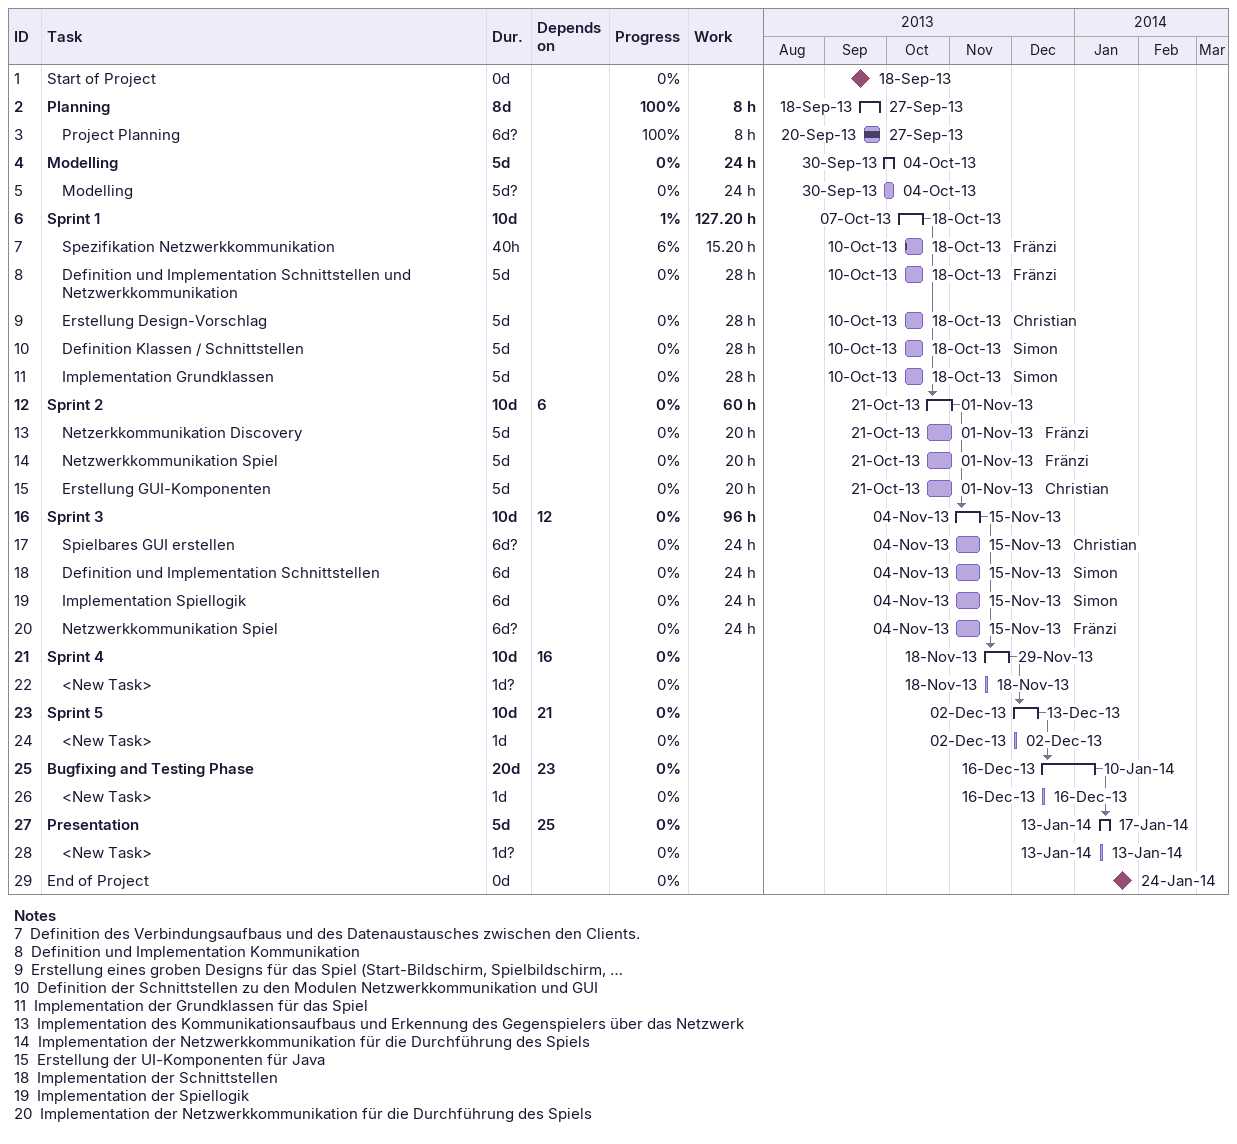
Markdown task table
| ID | Level | Task | Duration | Start | Finish | Predecessors | Resources | % complete | Work (h) |
|---|---|---|---|---|---|---|---|---|---|
| 1 | 1 | Start of Project | 0d | 2013-09-18 | 2013-09-18 |  |  | 0 |  |
| 2 | 1 | **Planning** | 8d | 2013-09-18 | 2013-09-27 |  |  | 100 | 8 |
| 3 | 2 | Project Planning | 6d? | 2013-09-20 | 2013-09-27 |  |  | 100 | 8 |
| 4 | 1 | **Modelling** | 5d | 2013-09-30 | 2013-10-04 |  |  | 0 | 24 |
| 5 | 2 | Modelling | 5d? | 2013-09-30 | 2013-10-04 |  |  | 0 | 24 |
| 6 | 1 | **Sprint 1** | 10d | 2013-10-07 | 2013-10-18 |  |  | 1 | 127.20 |
| 7 | 2 | Spezifikation Netzwerkkommunikation | 40h | 2013-10-10 | 2013-10-18 |  | Fränzi | 6 | 15.20 |
| 8 | 2 | Definition und Implementation Schnittstellen und Netzwerkkommunikation | 5d | 2013-10-10 | 2013-10-18 |  | Fränzi | 0 | 28 |
| 9 | 2 | Erstellung Design-Vorschlag | 5d | 2013-10-10 | 2013-10-18 |  | Christian | 0 | 28 |
| 10 | 2 | Definition Klassen / Schnittstellen | 5d | 2013-10-10 | 2013-10-18 |  | Simon | 0 | 28 |
| 11 | 2 | Implementation Grundklassen | 5d | 2013-10-10 | 2013-10-18 |  | Simon | 0 | 28 |
| 12 | 1 | **Sprint 2** | 10d | 2013-10-21 | 2013-11-01 | 6 |  | 0 | 60 |
| 13 | 2 | Netzerkkommunikation Discovery | 5d | 2013-10-21 | 2013-11-01 |  | Fränzi | 0 | 20 |
| 14 | 2 | Netzwerkkommunikation Spiel | 5d | 2013-10-21 | 2013-11-01 |  | Fränzi | 0 | 20 |
| 15 | 2 | Erstellung GUI-Komponenten | 5d | 2013-10-21 | 2013-11-01 |  | Christian | 0 | 20 |
| 16 | 1 | **Sprint 3** | 10d | 2013-11-04 | 2013-11-15 | 12 |  | 0 | 96 |
| 17 | 2 | Spielbares GUI erstellen | 6d? | 2013-11-04 | 2013-11-15 |  | Christian | 0 | 24 |
| 18 | 2 | Definition und Implementation Schnittstellen | 6d | 2013-11-04 | 2013-11-15 |  | Simon | 0 | 24 |
| 19 | 2 | Implementation Spiellogik | 6d | 2013-11-04 | 2013-11-15 |  | Simon | 0 | 24 |
| 20 | 2 | Netzwerkkommunikation Spiel | 6d? | 2013-11-04 | 2013-11-15 |  | Fränzi | 0 | 24 |
| 21 | 1 | **Sprint 4** | 10d | 2013-11-18 | 2013-11-29 | 16 |  | 0 |  |
| 22 | 2 | <New Task> | 1d? | 2013-11-18 | 2013-11-18 |  |  | 0 |  |
| 23 | 1 | **Sprint 5** | 10d | 2013-12-02 | 2013-12-13 | 21 |  | 0 |  |
| 24 | 2 | <New Task> | 1d | 2013-12-02 | 2013-12-02 |  |  | 0 |  |
| 25 | 1 | **Bugfixing and Testing Phase** | 20d | 2013-12-16 | 2014-01-10 | 23 |  | 0 |  |
| 26 | 2 | <New Task> | 1d | 2013-12-16 | 2013-12-16 |  |  | 0 |  |
| 27 | 1 | **Presentation** | 5d | 2014-01-13 | 2014-01-17 | 25 |  | 0 |  |
| 28 | 2 | <New Task> | 1d? | 2014-01-13 | 2014-01-13 |  |  | 0 |  |
| 29 | 1 | End of Project | 0d | 2014-01-24 | 2014-01-24 |  |  | 0 |  |

Notes
- 7: Definition des Verbindungsaufbaus und des Datenaustausches zwischen den Clients.
- 8: Definition und Implementation Kommunikation
- 9: Erstellung eines groben Designs für das Spiel (Start-Bildschirm, Spielbildschirm, …
- 10: Definition der Schnittstellen zu den Modulen Netzwerkkommunikation und GUI
- 11: Implementation der Grundklassen für das Spiel
- 13: Implementation des Kommunikationsaufbaus und Erkennung des Gegenspielers über das Netzwerk
- 14: Implementation der Netzwerkkommunikation für die Durchführung des Spiels
- 15: Erstellung der UI-Komponenten für Java
- 18: Implementation der Schnittstellen
- 19: Implementation der Spiellogik
- 20: Implementation der Netzwerkkommunikation für die Durchführung des Spiels
